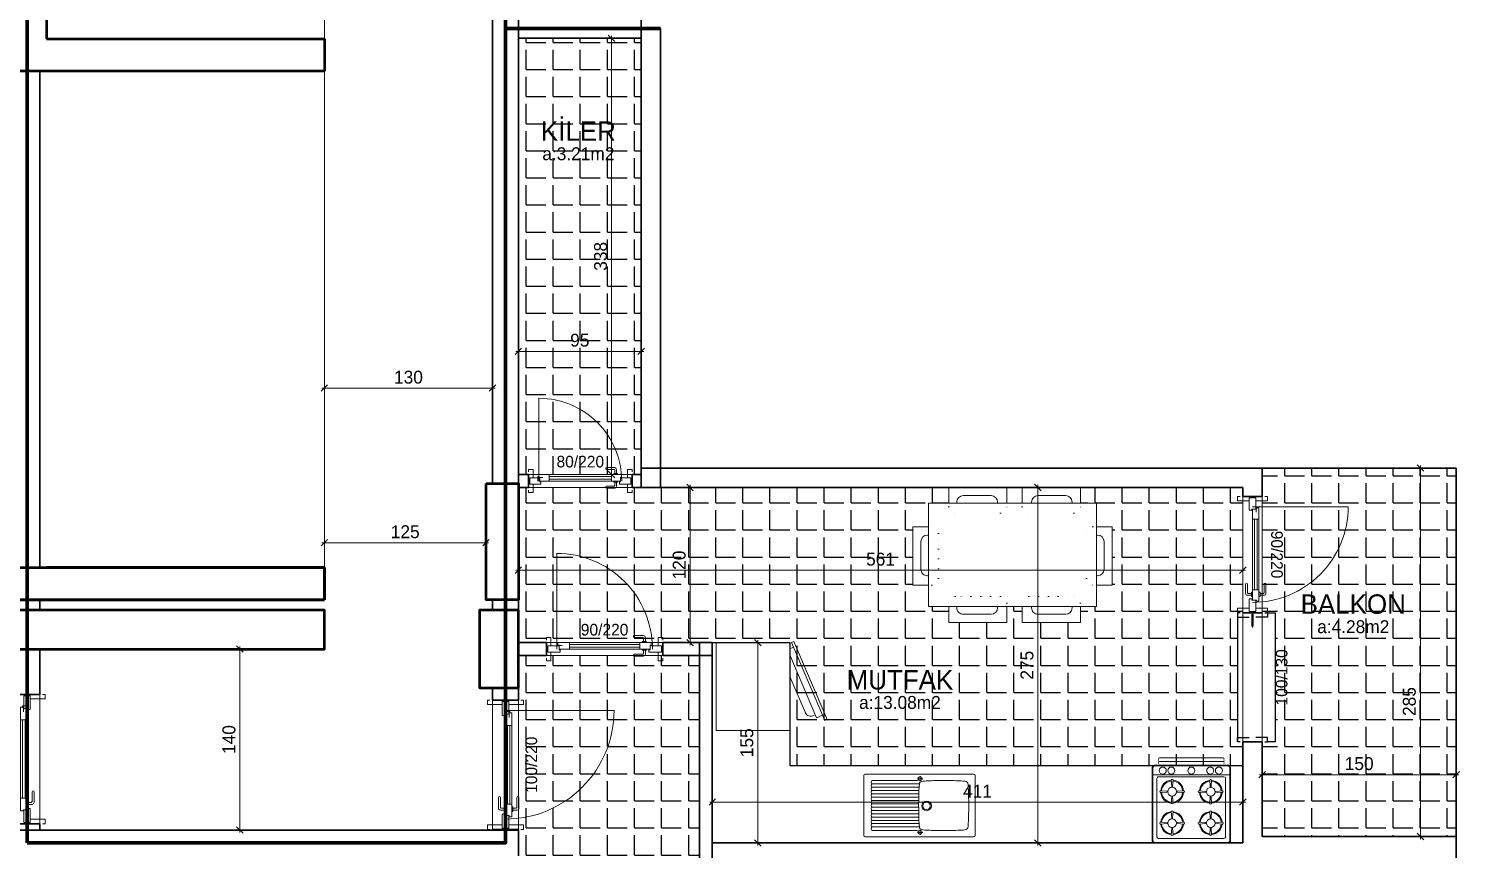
# Model space of a CAD drawing. Header units: centimetres. Extents: x 562865 to 1310255, y -148070 to 32737.
# Drawn here: x 617704 to 618810, y 17858 to 18493 of the extents above; entities that cross this region are included whole.
import ezdxf
from ezdxf.enums import TextEntityAlignment as Align

# ---------------------------------------------------------------- set-up
doc = ezdxf.new("R2010")
doc.units = ezdxf.units.CM
doc.header["$LTSCALE"] = 2.5
doc.linetypes.add('ACAD_ISO07W100', pattern=[3, 0, -3])
doc.layers.get('0').update_dxf_attribs({"color": 86})
for name, color, linetype in [('alan', 7, 'Continuous'), ('kapi-yazi', 7, 'Continuous'), ('mahal', 7, 'Continuous'), ('penc-yazi', 7, 'Continuous'), ('pencere', 7, 'Continuous'), ('tarama', 173, 'Continuous')]:
    doc.layers.add(name, color=color, linetype=linetype)
for name, color, linetype, lineweight in [('DUVAR', 4, 'Continuous', 30), ('duvar-kesim', 7, 'Continuous', 0), ('GÖRÜNÜŞLER', 96, 'Continuous', 25), ('iç ölçü', 106, 'Continuous', 18), ('kapi', 9, 'Continuous', 0), ('kolon', 1, 'Continuous', 53)]:
    doc.layers.add(name, color=color, linetype=linetype, lineweight=lineweight)
doc.styles.add('PINAR', font='comic.ttf')
doc.dimstyles.new('TEMİZ ÖLÇÜ', dxfattribs={"dimtxt": 10, "dimasz": 5, "dimexe": 1.8, "dimexo": 0.625, "dimgap": 3, "dimtad": 1, "dimdec": 0, "dimrnd": 0.5, "dimzin": 1, "dimdsep": 46, "dimtxsty": 'PINAR', "dimblk": 'OBLIQUE', "dimcen": 0.9, "dimdle": 2, "dimclrd": 256, "dimclre": 256, "dimclrt": 7, "dimadec": 0, "dimazin": 0, "dimtfac": 1, "dimtdec": 0, "dimtofl": 0, "dimtmove": 2, "dimatfit": 2, "dimfxl": 10, "dimfxlon": 1, "dimlwd": -1, "dimlwe": -1, "dimarcsym": 0})
pattern_1 = [(0, (0, 0), (0, 20.955), [15.24, -5.715]), (90, (0, 0), (-20.955, 1e-15), [15.24, -5.715])]

# ---------------------------------------------------------------- blocks, each defined once
blk = doc.blocks.new('_Oblique')
at = {"color": 0, "linetype": 'ByBlock', "lineweight": -2}
blk.add_line((-0.5, -0.5), (0.5, 0.5), dxfattribs=at)
blk = doc.blocks.new('*D1271')
at = {"layer": 'Defpoints', "color": 0}
for p in [(617843.9, 18013), (617843.9, 17873), (617867.3, 17873)]:
    blk.add_point(p, dxfattribs=at)
at = {"layer": 'iç ölçü'}
for p, q in [((617867.3, 18015), (617867.3, 17871)), ((617857.3, 18013), (617869.1, 18013)), ((617857.3, 17873), (617869.1, 17873))]:
    blk.add_line(p, q, dxfattribs=at)
at = {"layer": 'iç ölçü', "linetype": 'ByBlock', "xscale": 5, "yscale": 5, "zscale": 5}
for p, rotation in [((617867.3, 18013), 90), ((617867.3, 17873), 270)]:
    blk.add_blockref('_Oblique', p, dxfattribs=dict(at, rotation=rotation))
at = {"layer": 'iç ölçü', "color": 7, "insert": (617858.9, 17943), "char_height": 10, "attachment_point": 5, "rotation": 90, "style": 'PINAR'}
blk.add_mtext('140', dxfattribs=at)
blk = doc.blocks.new('*D1229')
at = {"layer": 'Defpoints', "color": 0}
for p in [(618808, 17915.8), (618658, 17868), (618808, 17757.8)]:
    blk.add_point(p, dxfattribs=at)
at = {"layer": 'iç ölçü'}
for p, q in [((618656, 17915.8), (618810, 17915.8)), ((618658, 17905.8), (618658, 17917.6)), ((618808, 17905.8), (618808, 17917.6))]:
    blk.add_line(p, q, dxfattribs=at)
at = {"layer": 'iç ölçü', "linetype": 'ByBlock', "xscale": 5, "yscale": 5, "zscale": 5, "rotation": 180}
blk.add_blockref('_Oblique', (618658, 17915.8), dxfattribs=at)
at = {"layer": 'iç ölçü', "linetype": 'ByBlock', "xscale": 5, "yscale": 5, "zscale": 5}
blk.add_blockref('_Oblique', (618808, 17915.8), dxfattribs=at)
at = {"layer": 'iç ölçü', "color": 7, "insert": (618733, 17924.3), "char_height": 10, "attachment_point": 5, "style": 'PINAR'}
blk.add_mtext('150', dxfattribs=at)
blk = doc.blocks.new('*D1230')
at = {"layer": 'Defpoints', "color": 0}
for p in [(618753, 18153), (618780.4, 18153), (618753, 17868)]:
    blk.add_point(p, dxfattribs=at)
at = {"layer": 'iç ölçü'}
for p, q in [((618770.4, 18153), (618782.2, 18153)), ((618780.4, 17866), (618780.4, 18155)), ((618770.4, 17868), (618782.2, 17868))]:
    blk.add_line(p, q, dxfattribs=at)
at = {"layer": 'iç ölçü', "linetype": 'ByBlock', "xscale": 5, "yscale": 5, "zscale": 5}
for p, rotation in [((618780.4, 18153), 90), ((618780.4, 17868), 270)]:
    blk.add_blockref('_Oblique', p, dxfattribs=dict(at, rotation=rotation))
at = {"layer": 'iç ölçü', "color": 7, "insert": (618771.8, 17972.4), "char_height": 10, "attachment_point": 5, "rotation": 90, "style": 'PINAR'}
blk.add_mtext('285', dxfattribs=at)
blk = doc.blocks.new('fm-door1')
at = {"linetype": 'Continuous'}
for p, q in [((0, 25), (0, -25)), ((100, 25), (0, 25)), ((80, 32), (80, 0)), ((84, 28), (128, 28)), ((90, 50), (910, 50)), ((90, 50), (90, 30)), ((100, 30), (90, 30)), ((100, 30), (100, -5)), ((100, 30), (100, -5)), ((100, 0), (900, 0)), ((190, 50), (190, 0)), ((810, 50), (810, 0)), ((910, 30), (900, 30)), ((900, 30), (900, -5)), ((900, 25), (1000, 25)), ((910, 50), (910, 30)), ((1000, 25), (1000, -25)), ((110, -25), (0, -25)), ((100, -5), (110, -5)), ((110, -5), (100, -5)), ((110, -5), (110, -25)), ((110, -25), (110, -5)), ((890, -25), (890, -5)), ((890, -5), (900, -5)), ((890, -25), (1000, -25))]:
    blk.add_line(p, q, dxfattribs=at)
at = {"color": 8, "linetype": 'Continuous'}
for p, q in [((190, 35), (810, 35)), ((190, 15), (810, 15))]:
    blk.add_line(p, q, dxfattribs=at)
at = {"linetype": 'Continuous'}
for points in [[(858, 58), (858, 89, 0.414214), (842, 104), (759, 104, 1), (759, 89), (835, 89, -0.414214), (842, 81), (842, 58)], [(858, -8), (858, -39, -0.414214), (842, -54), (759, -54, -1), (759, -39), (835, -39, 0.414214), (842, -31), (842, -8)]]:
    blk.add_lwpolyline(points, format="xyb", dxfattribs=at)
for points in [[(869, 50), (869, 58), (831, 58), (831, 50)], [(869, 0), (869, -8), (831, -8), (831, 0)]]:
    blk.add_lwpolyline(points, dxfattribs=at)
blk.add_circle((84, 32), 4.26, dxfattribs=at)
blk = doc.blocks.new('*D1249')
at = {"layer": 'Defpoints', "color": 0}
for p in [(618473.6, 18138), (618484.5, 18138), (618473.6, 17863)]:
    blk.add_point(p, dxfattribs=at)
at = {"layer": 'iç ölçü'}
for p, q in [((618474.5, 18138), (618486.3, 18138)), ((618484.5, 17861), (618484.5, 18140)), ((618474.5, 17863), (618486.3, 17863))]:
    blk.add_line(p, q, dxfattribs=at)
at = {"layer": 'iç ölçü', "linetype": 'ByBlock', "xscale": 5, "yscale": 5, "zscale": 5}
for p, rotation in [((618484.5, 18138), 90), ((618484.5, 17863), 270)]:
    blk.add_blockref('_Oblique', p, dxfattribs=dict(at, rotation=rotation))
at = {"layer": 'iç ölçü', "color": 7, "insert": (618476.1, 18000.5), "char_height": 10, "attachment_point": 5, "rotation": 90, "style": 'PINAR'}
blk.add_mtext('275', dxfattribs=at)
blk = doc.blocks.new('*D1250')
at = {"layer": 'Defpoints', "color": 0}
for p in [(618643, 18074), (618082.7, 18069.8), (618643, 18067.3)]:
    blk.add_point(p, dxfattribs=at)
at = {"layer": 'iç ölçü'}
for p, q in [((618080.7, 18074), (618645, 18074)), ((618082.7, 18070.5), (618082.7, 18075.8)), ((618643, 18067.9), (618643, 18075.8))]:
    blk.add_line(p, q, dxfattribs=at)
at = {"layer": 'iç ölçü', "linetype": 'ByBlock', "xscale": 5, "yscale": 5, "zscale": 5, "rotation": 180}
blk.add_blockref('_Oblique', (618082.7, 18074), dxfattribs=at)
at = {"layer": 'iç ölçü', "linetype": 'ByBlock', "xscale": 5, "yscale": 5, "zscale": 5}
blk.add_blockref('_Oblique', (618643, 18074), dxfattribs=at)
at = {"layer": 'iç ölçü', "color": 7, "insert": (618362.8, 18082.5), "char_height": 10, "attachment_point": 5, "style": 'PINAR'}
blk.add_mtext('561', dxfattribs=at)
blk = doc.blocks.new('*D1261')
at = {"layer": 'Defpoints', "color": 0}
for p in [(618082.7, 18272), (618177.7, 18272), (618177.7, 18243.3)]:
    blk.add_point(p, dxfattribs=at)
at = {"layer": 'iç ölçü'}
for p, q in [((618082.7, 18253.3), (618082.7, 18241.5)), ((618177.7, 18253.3), (618177.7, 18241.5)), ((618080.7, 18243.3), (618179.7, 18243.3))]:
    blk.add_line(p, q, dxfattribs=at)
at = {"layer": 'iç ölçü', "linetype": 'ByBlock', "xscale": 5, "yscale": 5, "zscale": 5, "rotation": 180}
blk.add_blockref('_Oblique', (618082.7, 18243.3), dxfattribs=at)
at = {"layer": 'iç ölçü', "linetype": 'ByBlock', "xscale": 5, "yscale": 5, "zscale": 5}
blk.add_blockref('_Oblique', (618177.7, 18243.3), dxfattribs=at)
at = {"layer": 'iç ölçü', "color": 7, "insert": (618130.2, 18251.9), "char_height": 10, "attachment_point": 5, "style": 'PINAR'}
blk.add_mtext('95', dxfattribs=at)
blk = doc.blocks.new('*D1267')
at = {"layer": 'Defpoints', "color": 0}
for p in [(617932.7, 18138), (618057.7, 18103.7), (618057.7, 18095.3)]:
    blk.add_point(p, dxfattribs=at)
at = {"layer": 'iç ölçü'}
for p, q in [((617932.7, 18105.3), (617932.7, 18093.5)), ((617930.7, 18095.3), (618059.7, 18095.3)), ((618057.7, 18103), (618057.7, 18093.5))]:
    blk.add_line(p, q, dxfattribs=at)
at = {"layer": 'iç ölçü', "linetype": 'ByBlock', "xscale": 5, "yscale": 5, "zscale": 5, "rotation": 180}
blk.add_blockref('_Oblique', (617932.7, 18095.3), dxfattribs=at)
at = {"layer": 'iç ölçü', "linetype": 'ByBlock', "xscale": 5, "yscale": 5, "zscale": 5}
blk.add_blockref('_Oblique', (618057.7, 18095.3), dxfattribs=at)
at = {"layer": 'iç ölçü', "color": 7, "insert": (617995.2, 18103.7), "char_height": 10, "attachment_point": 5, "style": 'PINAR'}
blk.add_mtext('125', dxfattribs=at)
blk = doc.blocks.new('*D1268')
at = {"layer": 'Defpoints', "color": 0}
for p in [(617932.7, 18214.9), (617932.7, 18197.4), (618062.7, 18197.4)]:
    blk.add_point(p, dxfattribs=at)
at = {"layer": 'iç ölçü'}
for p, q in [((618064.7, 18214.9), (617930.7, 18214.9)), ((617932.7, 18204.9), (617932.7, 18216.7)), ((618062.7, 18204.9), (618062.7, 18216.7))]:
    blk.add_line(p, q, dxfattribs=at)
at = {"layer": 'iç ölçü', "linetype": 'ByBlock', "xscale": 5, "yscale": 5, "zscale": 5, "rotation": 180}
blk.add_blockref('_Oblique', (617932.7, 18214.9), dxfattribs=at)
at = {"layer": 'iç ölçü', "linetype": 'ByBlock', "xscale": 5, "yscale": 5, "zscale": 5}
blk.add_blockref('_Oblique', (618062.7, 18214.9), dxfattribs=at)
at = {"layer": 'iç ölçü', "color": 7, "insert": (617997.7, 18223.3), "char_height": 10, "attachment_point": 5, "style": 'PINAR'}
blk.add_mtext('130', dxfattribs=at)
blk = doc.blocks.new('*D1285')
at = {"layer": 'Defpoints', "color": 0}
for p in [(618177.7, 18485.5), (618154.7, 18148), (618177.7, 18148)]:
    blk.add_point(p, dxfattribs=at)
at = {"layer": 'iç ölçü'}
for p, q in [((618164.7, 18485.5), (618152.9, 18485.5)), ((618154.7, 18487.5), (618154.7, 18146)), ((618164.7, 18148), (618152.9, 18148))]:
    blk.add_line(p, q, dxfattribs=at)
at = {"layer": 'iç ölçü', "linetype": 'ByBlock', "xscale": 5, "yscale": 5, "zscale": 5}
for p, rotation in [((618154.7, 18485.5), 90), ((618154.7, 18148), 270)]:
    blk.add_blockref('_Oblique', p, dxfattribs=dict(at, rotation=rotation))
at = {"layer": 'iç ölçü', "color": 7, "insert": (618146.3, 18316.8), "char_height": 10, "attachment_point": 5, "rotation": 90, "style": 'PINAR'}
blk.add_mtext('338', dxfattribs=at)
blk = doc.blocks.new('*D1286')
at = {"layer": 'Defpoints', "color": 0}
for p in [(618232.7, 17941.1), (618643, 17941.1), (618643, 17894.6)]:
    blk.add_point(p, dxfattribs=at)
at = {"layer": 'iç ölçü'}
for p, q in [((618232.7, 17904.6), (618232.7, 17892.8)), ((618643, 17904.6), (618643, 17892.8)), ((618230.7, 17894.6), (618645, 17894.6))]:
    blk.add_line(p, q, dxfattribs=at)
at = {"layer": 'iç ölçü', "linetype": 'ByBlock', "xscale": 5, "yscale": 5, "zscale": 5, "rotation": 180}
blk.add_blockref('_Oblique', (618232.7, 17894.6), dxfattribs=at)
at = {"layer": 'iç ölçü', "linetype": 'ByBlock', "xscale": 5, "yscale": 5, "zscale": 5}
blk.add_blockref('_Oblique', (618643, 17894.6), dxfattribs=at)
at = {"layer": 'iç ölçü', "color": 7, "insert": (618437.8, 17903), "char_height": 10, "attachment_point": 5, "style": 'PINAR'}
blk.add_mtext('411', dxfattribs=at)
blk = doc.blocks.new('*D1287')
at = {"layer": 'Defpoints', "color": 0}
for p in [(618200.8, 18138), (618200.8, 18018), (618215.5, 18018)]:
    blk.add_point(p, dxfattribs=at)
at = {"layer": 'iç ölçü'}
for p, q in [((618205.5, 18138), (618217.3, 18138)), ((618215.5, 18140), (618215.5, 18016)), ((618205.5, 18018), (618217.3, 18018))]:
    blk.add_line(p, q, dxfattribs=at)
at = {"layer": 'iç ölçü', "linetype": 'ByBlock', "xscale": 5, "yscale": 5, "zscale": 5}
for p, rotation in [((618215.5, 18138), 90), ((618215.5, 18018), 270)]:
    blk.add_blockref('_Oblique', p, dxfattribs=dict(at, rotation=rotation))
at = {"layer": 'iç ölçü', "color": 7, "insert": (618207.1, 18078), "char_height": 10, "attachment_point": 5, "rotation": 90, "style": 'PINAR'}
blk.add_mtext('120', dxfattribs=at)
blk = doc.blocks.new('*D1288')
at = {"layer": 'Defpoints', "color": 0}
for p in [(618262.7, 18018), (618262.7, 17863), (618267.9, 17863)]:
    blk.add_point(p, dxfattribs=at)
at = {"layer": 'iç ölçü'}
for p, q in [((618263.3, 18018), (618269.7, 18018)), ((618267.9, 18020), (618267.9, 17861)), ((618263.3, 17863), (618269.7, 17863))]:
    blk.add_line(p, q, dxfattribs=at)
at = {"layer": 'iç ölçü', "linetype": 'ByBlock', "xscale": 5, "yscale": 5, "zscale": 5}
for p, rotation in [((618267.9, 18018), 90), ((618267.9, 17863), 270)]:
    blk.add_blockref('_Oblique', p, dxfattribs=dict(at, rotation=rotation))
at = {"layer": 'iç ölçü', "color": 7, "insert": (618259.4, 17940.5), "char_height": 10, "attachment_point": 5, "rotation": 90, "style": 'PINAR'}
blk.add_mtext('155', dxfattribs=at)
blk = doc.blocks.new('fm-win1')
at = {"linetype": 'Continuous'}
for p, q in [((6, 3), (13, 3)), ((6, 3), (6, 3)), ((6, 3), (6, 2)), ((6, 2), (6, 3)), ((6, 3), (6, 2)), ((6, 2), (8, 2)), ((6, 2), (6, 2)), ((7, 1), (8, 1)), ((8, 1), (7, 1)), ((7, 1), (7, 1)), ((8, 0), (7, 0)), ((7, 0), (7, 0)), ((8, 2), (8, 1)), ((8, 1), (8, 0)), ((12, 2), (11, 2)), ((11, 2), (11, 1)), ((11, 1), (11, 0)), ((11, 1), (11, 1)), ((11, 1), (11, 1)), ((11, 1), (11, 1)), ((11, 0), (11, 0)), ((11, 0), (11, 0)), ((12, 3), (12, 3)), ((12, 3), (12, 2)), ((12, 2), (12, 3)), ((13, 2), (12, 2)), ((13, 1), (12, 1)), ((12, 1), (12, 0)), ((13, 3), (13, 2)), ((17, 2), (13, 2)), ((13, 2), (13, 2)), ((13, 2), (13, 2)), ((13, 2), (13, 1)), ((16, 1), (17, 1)), ((16, -1), (16, 1)), ((17, 2), (17, 1)), ((17, 2), (17, 2)), ((17, 1), (17, 2)), ((18, 1), (17, 2)), ((17, 1), (18, 1)), ((82, 1), (83, 2)), ((83, 1), (82, 1)), ((83, 2), (88, 2)), ((83, 1), (83, 2)), ((83, 2), (83, 2)), ((83, 2), (83, 1)), ((84, 1), (83, 1)), ((84, -1), (84, 1)), ((88, 3), (87, 2)), ((87, 2), (88, 2)), ((87, 2), (87, 1)), ((88, 2), (87, 2)), ((87, 1), (88, 1)), ((88, 3), (88, 2)), ((88, 2), (88, 3)), ((88, 3), (88, 3)), ((94, 3), (88, 3)), ((88, 2), (90, 2)), ((88, 2), (88, 2)), ((88, 1), (88, 0)), ((90, 1), (89, 1)), ((89, 1), (89, 1)), ((89, 1), (90, 1)), ((90, 0), (89, 0)), ((89, 0), (89, 0)), ((90, 2), (90, 1)), ((90, 1), (90, 0)), ((92, 2), (92, 1)), ((94, 2), (92, 2)), ((92, 1), (93, 1)), ((93, 1), (92, 1)), ((92, 1), (92, 0)), ((92, 0), (93, 0)), ((93, 1), (93, 1)), ((93, 0), (93, 0)), ((94, 3), (94, 2)), ((94, 2), (94, 3)), ((94, 3), (94, 2)), ((94, 3), (94, 3)), ((94, 2), (94, 2)), ((7, 0), (8, 0)), ((8, -2), (7, -2)), ((7, -2), (11, -2)), ((7, -2), (7, -2)), ((8, 0), (8, -2)), ((12, -2), (10, -2)), ((10, -2), (10, -3)), ((10, -3), (16, -3)), ((11, 0), (11, -2)), ((11, 0), (11, 0)), ((11, -2), (11, -2)), ((11, -2), (11, -2)), ((12, 0), (13, 0)), ((13, -2), (12, -2)), ((12, -2), (12, -2)), ((13, 0), (13, -2)), ((16, -1), (16, -1)), ((16, -1), (16, -1)), ((16, -1), (16, -1)), ((16, -3), (16, -1)), ((16, -3), (16, -3)), ((16, -3), (16, -3)), ((84, -3), (84, -1)), ((84, -1), (84, -1)), ((84, -1), (84, -1)), ((84, -1), (84, -1)), ((90, -3), (84, -3)), ((84, -3), (84, -3)), ((84, -3), (84, -3)), ((87, 0), (87, -2)), ((88, 0), (87, 0)), ((87, -2), (88, -2)), ((88, -2), (90, -2)), ((88, -2), (88, -2)), ((89, 0), (90, 0)), ((90, -2), (89, -2)), ((89, -2), (89, -2)), ((93, -2), (89, -2)), ((90, 0), (90, -2)), ((90, -2), (90, -3)), ((93, 0), (92, 0)), ((92, 0), (92, -2)), ((92, -2), (93, -2)), ((93, -2), (93, -2))]:
    blk.add_line(p, q, dxfattribs=at)
at = {"color": 8, "linetype": 'Continuous'}
for p, q in [((16, 2), (18, 4)), ((83, 0), (17, 0)), ((17, 0), (17, -1)), ((82, 4), (18, 4)), ((18, 0), (18, -1)), ((84, 2), (82, 4)), ((82, 0), (82, -1)), ((83, 0), (83, -1)), ((16, -2), (16, -3)), ((16, -2), (16, -2)), ((16, -2), (16, -2)), ((16, -2), (16, -2)), ((16, -2), (16, -2)), ((17, -2), (16, -2)), ((16, -3), (18, -3)), ((83, -1), (17, -1)), ((18, -2), (17, -2)), ((17, -2), (17, -2)), ((17, -2), (17, -2)), ((17, -2), (17, -2)), ((18, -2), (18, -2)), ((18, -2), (18, -2)), ((18, -3), (18, -2)), ((82, -3), (18, -3)), ((82, -2), (83, -2)), ((82, -2), (82, -2)), ((82, -2), (82, -2)), ((82, -3), (82, -2)), ((84, -3), (82, -3)), ((83, -2), (83, -2)), ((83, -2), (83, -2)), ((83, -2), (83, -2)), ((83, -2), (84, -2)), ((84, -2), (84, -2)), ((84, -2), (84, -2)), ((84, -2), (84, -2)), ((84, -2), (84, -2)), ((84, -2), (84, -3))]:
    blk.add_line(p, q, dxfattribs=at)
at = {"linetype": 'Continuous'}
for points in [[(0, 2), (7, 2), (7, -2), (0, -2)], [(100, 2), (93, 2), (93, -2), (100, -2)]]:
    blk.add_lwpolyline(points, close=True, dxfattribs=at)
blk = doc.blocks.new('A$C6E22183B')
at = {"color": 33}
for p, q in [((30.5, 154.3), (75.5, 154.3)), ((30.5, 142.2), (30.5, 154.3)), ((75.5, 154.3), (75.5, 142.2)), ((92.2, 142.2), (12.2, 142.2)), ((12.2, 12.2), (12.2, 142.2)), ((92.2, 142.2), (92.2, 12.2)), ((0, 129.7), (0, 84.7)), ((12.2, 129.7), (0, 129.7)), ((92.2, 129.7), (104.4, 129.7)), ((104.4, 129.7), (104.4, 84.7)), ((0, 84.7), (12.2, 84.7)), ((104.4, 84.7), (92.2, 84.7)), ((0, 27.8), (0, 72.8)), ((0, 72.8), (12.2, 72.8)), ((104.4, 72.8), (92.2, 72.8)), ((104.4, 27.8), (104.4, 72.8)), ((12.2, 27.8), (0, 27.8)), ((92.2, 27.8), (104.4, 27.8)), ((92.2, 12.2), (12.2, 12.2)), ((30.5, 12.2), (30.5, 0)), ((75.5, 0), (75.5, 12.2)), ((30.5, 0), (75.5, 0))]:
    blk.add_line(p, q, dxfattribs=at)
for p, q in [((41.8, 148), (63.3, 148)), ((36.8, 142.2), (36.8, 143)), ((68.3, 143), (68.3, 142.2)), ((12.2, 123.3), (11.3, 123.3)), ((92.2, 123.3), (93.1, 123.3)), ((6.3, 118.3), (6.3, 96.4)), ((98.1, 118.3), (98.1, 96.9)), ((11.3, 91.9), (12.2, 91.9)), ((93.1, 91.9), (92.2, 91.9)), ((6.3, 39.1), (6.3, 60.6)), ((11.3, 65.6), (12.2, 65.6)), ((93.1, 65.6), (92.2, 65.6)), ((98.1, 39.1), (98.1, 60.6)), ((12.2, 34.1), (11.3, 34.1)), ((92.2, 34.1), (93.1, 34.1)), ((36.8, 12.2), (36.8, 11.3)), ((68.3, 11.3), (68.3, 12.2)), ((41.8, 6.3), (63.3, 6.3))]:
    blk.add_line(p, q)
at = {"linetype": 'ACAD_ISO07W100'}
for p, q in [((30.5, 139.4), (30.5, 142.2)), ((75.5, 142.2), (75.5, 139.4)), ((84.4, 89.7), (84.4, 124.7)), ((84.4, 67.8), (84.4, 32.8)), ((70.5, 19.9), (35.5, 19.9))]:
    blk.add_line(p, q, dxfattribs=at)
for centre, start, end in [((41.8, 143), 90, 180), ((63.3, 143), 0, 90), ((11.3, 118.3), 90, 180), ((93.1, 118.3), 0, 90), ((11.3, 96.9), 180, 270), ((93.1, 96.9), 270, 0), ((11.3, 60.6), 90, 180), ((93.1, 60.6), 0, 90), ((11.3, 39.1), 180, 270), ((93.1, 39.1), 270, 0), ((41.8, 11.3), 180, 270), ((63.3, 11.3), 270, 0)]:
    blk.add_arc(centre, 5, start, end)
for centre, start, end in [((35.5, 139.4), 180, 270), ((70.5, 139.4), 270, 0), ((14.9, 124.7), 0, 90), ((89.4, 124.7), 90, 180), ((14.9, 89.7), 270, 0), ((89.4, 89.7), 180, 270), ((14.9, 67.8), 0, 90), ((89.4, 67.8), 90, 180), ((14.9, 32.8), 270, 0), ((89.4, 32.8), 180, 270), ((35.5, 14.9), 90, 180), ((70.5, 14.9), 0, 90)]:
    blk.add_arc(centre, 5, start, end, dxfattribs=at)
blk = doc.blocks.new('Buzdlb')
at = {"linetype": 'Continuous'}
for p, q in [((-34, -61), (-34, -4)), ((-34, -4), (-34, -61)), ((28.3, -1), (-28.3, -1)), ((34, -4), (34, -61)), ((-33.3, -61), (-34, -61)), ((-34, -61), (-33.3, -61)), ((34, -61), (-33.3, -61)), ((34.8, -64.1), (-25.4, -89.7))]:
    blk.add_line(p, q, dxfattribs=at)
blk.add_line((-34, -61), (34, -61))
at = {"color": 8, "linetype": 'Continuous'}
for p, q in [((-26.2, -87.9), (34, -62.3)), ((-24.1, -81.6), (24.5, -61)), ((7.7, -61), (-19.9, -72.7)), ((30.1, -63.3), (29.1, -61)), ((34, -62.3), (34.8, -64.1)), ((-25.4, -89.7), (-26.2, -87.9)), ((-24.1, -81.6), (-22.4, -85.6))]:
    blk.add_line(p, q, dxfattribs=at)
at = {"linetype": 'Continuous'}
blk.add_lwpolyline([(34, -4), (-33.3, -4), (-34, -4), (-33.3, -4)], dxfattribs=at)
at = {"color": 8, "linetype": 'Continuous'}
blk.add_arc((-18, -77.3), 5, 113.0218, 209.5883, dxfattribs=at)
blk = doc.blocks.new('Firin-1')
for p, q in [((-26.8, -49.8), (-26.8, -4.8)), ((-25.5, -3.4), (25, -3.4)), ((26.3, -4.8), (26.3, -49.8)), ((-30.3, -52.6), (29.7, -52.6)), ((25, -51.2), (-25.5, -51.2))]:
    blk.add_line(p, q)
at = {"color": 8}
for p, q in [((-15.9, -6), (-15.6, -11.5)), ((-14.6, -6), (-14.9, -11.5)), ((13.9, -6), (14.2, -11.5)), ((15.2, -6), (14.9, -11.5)), ((-24.6, -14.6), (-19.1, -15)), ((-24.6, -16), (-19.1, -15.7)), ((-15.9, -24.6), (-15.6, -19.2)), ((-14.6, -24.6), (-14.9, -19.2)), ((-5.9, -14.6), (-11.4, -15)), ((-5.9, -16), (-11.4, -15.7)), ((5.3, -14.6), (10.7, -15)), ((5.3, -16), (10.7, -15.7)), ((13.9, -24.6), (14.2, -19.2)), ((15.2, -24.6), (14.9, -19.2)), ((23.9, -14.6), (18.4, -15)), ((23.9, -16), (18.4, -15.7)), ((-15.9, -30.3), (-15.6, -35.7)), ((-14.6, -30.3), (-14.9, -35.7)), ((13.9, -30.4), (14.2, -35.9)), ((15.2, -30.4), (14.9, -35.9)), ((-24.6, -38.9), (-19.1, -39.2)), ((-24.6, -40.3), (-19.1, -39.9)), ((-15.9, -48.9), (-15.6, -43.4)), ((-14.6, -48.9), (-14.9, -43.4)), ((-5.9, -38.9), (-11.4, -39.2)), ((-5.9, -40.3), (-11.4, -39.9)), ((5.3, -39.1), (10.7, -39.4)), ((5.3, -40.4), (10.7, -40.1)), ((13.9, -49.1), (14.2, -43.6)), ((15.2, -49.1), (14.9, -43.6)), ((23.9, -39.1), (18.4, -39.4)), ((23.9, -40.4), (18.4, -40.1))]:
    blk.add_line(p, q, dxfattribs=at)
at = {"const_width": 1.36}
blk.add_lwpolyline([(29.7, -2.1), (29.7, -58, -0.414214), (27.7, -60), (-28.2, -60, -0.414214), (-30.3, -58), (-30.3, -2.1, -0.414214), (-28.2, 0), (27.7, 0, -0.414214)], format="xyb", close=True, dxfattribs=at)
at = {"color": 8, "const_width": 0.682}
for points in [[(-25.5, -61), (-25.5, -65.1)], [(-25.5, -63), (25, -63)], [(-24.8, -65.8), (24.3, -65.8)], [(25, -65.1), (25, -61)]]:
    blk.add_lwpolyline(points, dxfattribs=at)
for points in [[(-25.5, -65.1, 0.414214), (-24.8, -65.8, 0.414214)], [(24.3, -65.8, 0.414214), (25, -65.1, 0.414214)]]:
    blk.add_lwpolyline(points, format="xyb", dxfattribs=at)
at = {"color": 8}
for centre, radius in [((-15.3, -15.3), 3.41), ((14.6, -15.3), 3.41), ((-15.3, -39.6), 3.41), ((14.6, -39.7), 3.41), ((-21.6, -56), 2.73), ((-14.9, -56), 2.73), ((-0.3, -56), 2.73), ((15.2, -56), 2.73), ((21.8, -56), 2.73)]:
    blk.add_circle(centre, radius, dxfattribs=at)
for centre, start, end in [((-25.5, -4.8), 90, 180), ((25, -4.8), 0, 90), ((-25.5, -49.8), 180, 270), ((25, -49.8), 270, 0)]:
    blk.add_arc(centre, 1.36, start, end)
for centre, radius, start, end in [((-15.3, -15.3), 8.86, 94.2199, 175.7801), ((-15.3, -15.3), 8.18, 94.2736, 175.7264), ((-15.3, -6.9), 1.12, 52.346, 127.654), ((-15.3, -15.3), 8.86, 4.2199, 85.7801), ((-15.3, -15.3), 8.18, 4.2736, 85.7264), ((14.6, -15.3), 8.86, 94.2199, 175.7801), ((14.6, -15.3), 8.18, 94.2736, 175.7264), ((14.6, -6.9), 1.12, 52.346, 127.654), ((14.6, -15.3), 8.86, 4.2199, 85.7801), ((14.6, -15.3), 8.18, 4.2736, 85.7264), ((-23.7, -15.3), 1.12, 142.346, 217.654), ((-15.3, -15.3), 8.86, 184.2199, 265.7801), ((-15.3, -15.3), 8.18, 184.2736, 265.7264), ((-19.3, -15.3), 0.415, 304.85, 55.15), ((-15.3, -11.2), 0.415, 214.85, 325.15), ((-15.3, -19.4), 0.415, 34.85, 145.15), ((-15.3, -15.3), 8.18, 274.2736, 355.7264), ((-15.3, -15.3), 8.86, 274.2199, 355.7801), ((-11.2, -15.3), 0.415, 124.85, 235.15), ((-6.8, -15.3), 1.12, 322.346, 37.654), ((6.1, -15.3), 1.12, 142.346, 217.654), ((14.6, -15.3), 8.86, 184.2199, 265.7801), ((14.6, -15.3), 8.18, 184.2736, 265.7264), ((10.5, -15.3), 0.415, 304.85, 55.15), ((14.6, -11.2), 0.415, 214.85, 325.15), ((14.6, -19.4), 0.415, 34.85, 145.15), ((14.6, -15.3), 8.18, 274.2736, 355.7264), ((14.6, -15.3), 8.86, 274.2199, 355.7801), ((18.7, -15.3), 0.415, 124.85, 235.15), ((23, -15.3), 1.12, 322.346, 37.654), ((-15.3, -39.6), 8.86, 94.2199, 175.7801), ((-15.3, -39.6), 8.18, 94.2736, 175.7264), ((-15.3, -23.8), 1.12, 232.346, 307.654), ((-15.3, -31.2), 1.12, 52.346, 127.654), ((-15.3, -39.6), 8.86, 4.2199, 85.7801), ((-15.3, -39.6), 8.18, 4.2736, 85.7264), ((14.6, -39.7), 8.86, 94.2199, 175.7801), ((14.6, -39.7), 8.18, 94.2736, 175.7264), ((14.6, -23.8), 1.12, 232.346, 307.654), ((14.6, -31.3), 1.12, 52.346, 127.654), ((14.6, -39.7), 8.86, 4.2199, 85.7801), ((14.6, -39.7), 8.18, 4.2736, 85.7264), ((-23.7, -39.6), 1.12, 142.346, 217.654), ((-15.3, -39.6), 8.86, 184.2199, 265.7801), ((-15.3, -39.6), 8.18, 184.2736, 265.7264), ((-19.3, -39.6), 0.415, 304.85, 55.15), ((-15.3, -35.5), 0.415, 214.85, 325.15), ((-15.3, -43.7), 0.415, 34.85, 145.15), ((-15.3, -39.6), 8.86, 274.2199, 355.7801), ((-15.3, -39.6), 8.18, 274.2736, 355.7264), ((-11.2, -39.6), 0.415, 124.85, 235.15), ((-6.8, -39.6), 1.12, 322.346, 37.654), ((6.1, -39.7), 1.12, 142.346, 217.654), ((14.6, -39.7), 8.86, 184.2199, 265.7801), ((14.6, -39.7), 8.18, 184.2736, 265.7264), ((10.5, -39.7), 0.415, 304.85, 55.15), ((14.6, -35.7), 0.415, 214.85, 325.15), ((14.6, -43.8), 0.415, 34.85, 145.15), ((14.6, -39.7), 8.86, 274.2199, 355.7801), ((14.6, -39.7), 8.18, 274.2736, 355.7264), ((18.7, -39.7), 0.415, 124.85, 235.15), ((23, -39.7), 1.12, 322.346, 37.654), ((-15.3, -48), 1.12, 232.346, 307.654), ((14.6, -48.2), 1.12, 232.346, 307.654)]:
    blk.add_arc(centre, radius, start, end, dxfattribs=at)
blk = doc.blocks.new('Evye-2')
for p, q in [((-37.5, -23), (-37.5, 23.5)), ((-36.5, 24.5), (47.5, 24.5)), ((5, 19), (5, 23)), ((48.5, -23), (48.5, 23.5)), ((3, 21), (7, 21)), ((3, -20.5), (7, -20.5)), ((5, -22.5), (5, -18.5)), ((-36.5, -24), (47.5, -24))]:
    blk.add_line(p, q)
at = {"color": 8}
for p, q in [((41.7, 16.9366), (5.5459, 16.9366)), ((41.7, 14.3766), (6, 14.3766)), ((41.7, 11.8166), (6, 11.8166)), ((7, 19.5), (41.7, 19.5)), ((42.9, 18.3), (42.9, 18.1366)), ((42.9, 15.7366), (42.9, 15.5766)), ((42.9, 13.1766), (42.9, 13.0166)), ((41.7, 9.2566), (6, 9.2566)), ((41.7, 6.6966), (6.0519, 6.6966)), ((41.7, 4.1366), (6.0917, 4.1366)), ((41.7, 1.5766), (6.1117, 1.5766)), ((42.9, 10.6166), (42.9, 10.4566)), ((42.9, 8.0566), (42.9, 7.8966)), ((42.9, 5.4966), (42.9, 5.3366)), ((42.9, 2.9366), (42.9, 2.7766)), ((42.9, 0.3766), (42.9, 0.2166)), ((41.7, -8.6634), (6, -8.6634)), ((41.7, -6.1034), (6.0537, -6.1034)), ((41.7, -3.5434), (6.0928, -3.5434)), ((41.7, -0.9834), (6.1121, -0.9834)), ((42.9, -2.1834), (42.9, -2.3434)), ((42.9, -4.7434), (42.9, -4.9034)), ((42.9, -7.3034), (42.9, -7.4634)), ((42.9, -9.8634), (42.9, -10.0234)), ((41.7, -16.3434), (5.5602, -16.3434)), ((41.7, -11.2234), (6, -11.2234)), ((41.7, -13.7834), (6, -13.7834)), ((7, -19), (41.7, -19)), ((42.9, -12.4234), (42.9, -12.5834)), ((42.9, -14.9834), (42.9, -15.1434)), ((42.9, -17.5434), (42.9, -17.8))]:
    blk.add_line(p, q, dxfattribs=at)
for centre, radius in [((5, 21), 1.5), ((0, 0), 3.75), ((0, 0), 2.9), ((5, -20.5), 1.5)]:
    blk.add_circle(centre, radius)
for centre, radius, start, end in [((-36.5, 23.5), 1, 90, 180), ((47.5, 23.5), 1, 0, 90), ((134.2205, 4.2225), 166.7873, 176.686806, 178.626337), ((34.8012, 9.9778), 67.2016, 174.430498, 176.686733), ((-29.5, 16.5), 2.5831, 90, 180), ((-22.9779, -47.8015), 67.2017, 93.313256, 95.56949), ((-17.2225, -147.2206), 166.7873, 91.373663, 93.313194), ((-13.2502, -312.8726), 332.4869, 89.999972, 91.373679), ((-13.2498, -312.8726), 332.4869, 88.626321, 90.000028), ((-9.2775, -147.2206), 166.7873, 86.686806, 88.626337), ((-3.5221, -47.8011), 67.2014, 84.430506, 86.686741), ((3, 16.5), 2.5831, 0, 90), ((-61.3012, 9.9779), 67.2016, 3.313246, 5.569481), ((-160.7205, 4.2225), 166.7873, 1.373663, 3.313194), ((299.8725, 0.2501), 332.4869, 178.626321, 180.000028), ((299.8725, 0.2498), 332.4869, 179.999972, 181.373679), ((-326.3726, 0.2498), 332.4869, 358.626321, 0.000028), ((-326.3725, 0.2501), 332.4869, 359.999972, 1.373679), ((134.2205, -3.7226), 166.7873, 181.373663, 183.313194), ((-160.7205, -3.7226), 166.7873, 356.686806, 358.626337), ((34.8012, -9.4779), 67.2015, 183.313269, 185.569504), ((-29.5, -16), 2.5831, 180, 270), ((-22.9779, 48.3014), 67.2017, 264.43051, 266.686744), ((-17.2225, 147.7205), 166.7873, 266.686806, 268.626337), ((-13.2502, 313.3725), 332.4869, 268.626321, 270.000028), ((-13.2498, 313.3725), 332.4869, 269.999972, 271.373679), ((-9.2775, 147.7205), 166.7873, 271.373663, 273.313194), ((-3.5221, 48.301), 67.2014, 273.313238, 275.569472), ((3, -16), 2.5831, 270, 0), ((-61.3012, -9.478), 67.2015, 354.430518, 356.686753), ((-36.5, -23), 1, 180, 270), ((47.5, -23), 1, 270, 0)]:
    blk.add_arc(centre, radius, start, end)
for centre, start, end in [((41.7, 18.3), 0, 90), ((41.7, 18.1366), 270, 0), ((41.7, 15.7366), 0, 90), ((41.7, 15.5766), 270, 0), ((41.7, 13.1766), 0, 90), ((41.7, 13.0166), 270, 0), ((41.7, 10.6166), 0, 90), ((41.7, 10.4566), 270, 0), ((41.7, 8.0566), 0, 90), ((41.7, 7.8966), 270, 0), ((41.7, 5.4966), 0, 90), ((41.7, 5.3366), 270, 0), ((41.7, 2.9366), 0, 90), ((41.7, 2.7766), 270, 0), ((41.7, 0.3766), 0, 90), ((41.7, 0.2166), 270, 0), ((41.7, -2.1834), 0, 90), ((41.7, -2.3434), 270, 0), ((41.7, -4.7434), 0, 90), ((41.7, -4.9034), 270, 0), ((41.7, -7.3034), 0, 90), ((41.7, -7.4634), 270, 0), ((41.7, -9.8634), 0, 90), ((41.7, -10.0234), 270, 0), ((41.7, -12.4234), 0, 90), ((41.7, -12.5834), 270, 0), ((41.7, -14.9834), 0, 90), ((41.7, -15.1434), 270, 0), ((41.7, -17.5434), 0, 90), ((41.7, -17.8), 270, 0)]:
    blk.add_arc(centre, 1.2, start, end, dxfattribs=at)

msp = doc.modelspace()

# ---------------------------------------------------------------- hatches: boundary and pattern name
at = {"layer": 'tarama'}
h = msp.add_hatch(dxfattribs=at)
h.set_pattern_fill('ANGLE,_O', color=256, scale=3)
h.set_pattern_definition(pattern_1)
h.paths.add_polyline_path([(618177.7, 18485.5), (618082.7, 18485.5), (618082.7, 18148), (618090.6, 18148), (618170.6, 18148), (618177.7, 18148)])
h.paths.add_polyline_path([(618105.8, 18150.3), (618155.4, 18150.3), (618155.4, 18166), (618105.8, 18166)], flags=24)
h.paths.add_polyline_path([(618097.7, 18387.5), (618160.5, 18387.5), (618160.5, 18404.6), (618097.7, 18404.6)], flags=24)
h.paths.add_polyline_path([(618093.4, 18400.1), (618164.9, 18400.1), (618164.9, 18430), (618093.4, 18430)], flags=24)
h.paths.add_polyline_path([(618119.9, 18262.4), (618140.4, 18262.4), (618140.4, 18241.3), (618119.9, 18241.3)], flags=24)
h.paths.add_polyline_path([(618136, 18302.5), (618136, 18331), (618156.7, 18331), (618156.7, 18302.5)], flags=24)
h = msp.add_hatch(dxfattribs=at)
h.set_pattern_fill('ANGLE,_O', color=256, scale=3)
h.set_pattern_definition(pattern_1)
h.paths.add_polyline_path([(618808, 18153), (618658, 18153), (618658, 18131.1), (618658, 18041.1), (618658, 18037.6), (618662, 18037.6), (618662, 18041.1), (618668, 18041.1), (618668, 17941.1), (618662, 17941.1), (618662, 17944.6), (618658, 17944.6), (618658, 17941.1), (618658, 17868), (618808, 17868)])
h.paths.add_polyline_path([(618680.7, 17964.4), (618680.7, 18017.7), (618665, 18017.7), (618665, 17964.4)], flags=24)
h.paths.add_polyline_path([(618661.7, 18110.9), (618661.7, 18061.2), (618677.5, 18061.2), (618677.5, 18110.9)], flags=24)
h.paths.add_polyline_path([(618695.9, 18021.6), (618760.9, 18021.6), (618760.9, 18038.7), (618695.9, 18038.7)], flags=24)
h.paths.add_polyline_path([(618681.4, 18034.9), (618775.5, 18034.9), (618775.5, 18060.5), (618681.4, 18060.5)], flags=24)
h.paths.add_polyline_path([(618719.7, 17934.8), (618746.3, 17934.8), (618746.3, 17913.8), (618719.7, 17913.8)], flags=24)
h.paths.add_polyline_path([(618761.4, 17958.1), (618761.4, 17986.7), (618782.3, 17986.7), (618782.3, 17958.1)], flags=24)
h = msp.add_hatch(dxfattribs=at)
h.set_pattern_fill('ANGLE,_O', color=256, scale=3)
h.set_pattern_definition(pattern_1)
h.paths.add_polyline_path([(618639, 18037.6), (618643, 18037.6), (618643, 18041.1), (618643, 18131.1), (618643, 18138), (618517.3, 18138), (618517.3, 18125.8), (618529.8, 18125.8), (618529.8, 18107.5), (618542, 18107.5), (618542, 18062.5), (618529.8, 18062.5), (618529.8, 18045.8), (618517.3, 18045.8), (618517.3, 18033.6), (618472.3, 18033.6), (618472.3, 18045.8), (618460.5, 18045.8), (618460.5, 18033.6), (618415.5, 18033.6), (618415.5, 18045.8), (618399.8, 18045.8), (618399.8, 18062.5), (618387.7, 18062.5), (618387.7, 18107.5), (618399.8, 18107.5), (618399.8, 18125.8), (618415.5, 18125.8), (618415.5, 18138), (618177.7, 18138), (618170.6, 18138), (618090.6, 18138), (618082.7, 18138), (618082.7, 18051), (618082.7, 18018), (618104.4, 18018), (618194.4, 18018), (618232.7, 18018), (618292.7, 18018), (618292.7, 17923), (618643, 17923), (618643, 17941.1), (618643, 17944.6), (618639, 17944.6)])
h.paths.add_polyline_path([(618124.5, 18020.3), (618174.2, 18020.3), (618174.2, 18036.1), (618124.5, 18036.1)], flags=24)
h.paths.add_polyline_path([(618342.2, 17963), (618413.4, 17963), (618413.4, 17980.1), (618342.2, 17980.1)], flags=24)
h.paths.add_polyline_path([(618329.4, 17976.3), (618426.2, 17976.3), (618426.2, 18001.9), (618329.4, 18001.9)], flags=24)
h.paths.add_polyline_path([(618465.6, 17986.2), (618465.6, 18014.8), (618486.5, 18014.8), (618486.5, 17986.2)], flags=24)
h.paths.add_polyline_path([(618349.6, 18093), (618376.1, 18093), (618376.1, 18072), (618349.6, 18072)], flags=24)
h.paths.add_polyline_path([(618196.7, 18064.7), (618196.7, 18091.3), (618217.5, 18091.3), (618217.5, 18064.7)], flags=24)
h = msp.add_hatch(dxfattribs=at)
h.set_pattern_fill('ANGLE,_O', color=256, scale=3)
h.set_pattern_definition(pattern_1)
h.paths.add_polyline_path([(618222.7, 17838.9), (618222.7, 18008), (618194.4, 18008), (618104.4, 18008), (618082.7, 18008), (618082.7, 17983), (618082.7, 17973.5), (618082.7, 17873.5), (618082.7, 17853), (618082.7, 17813), (618007.7, 17813), (618007.7, 17776.2), (618007.7, 17696.2), (618007.7, 17588), (618007.7, 17574.6), (618007.7, 17484.6), (618007.7, 17478), (618113.8, 17478), (618203.8, 17478), (618222.7, 17478), (618222.7, 17488.3), (618222.7, 17578.3), (618222.7, 17748.9)])
h.paths.add_polyline_path([(618100.3, 17895.8), (618100.3, 17951.1), (618084.6, 17951.1), (618084.6, 17895.8)], flags=24)
h.paths.add_polyline_path([(618101.3, 17652.7), (618172.5, 17652.7), (618172.5, 17669.8), (618101.3, 17669.8)], flags=24)
h.paths.add_polyline_path([(618096.6, 17666), (618177.2, 17666), (618177.2, 17692), (618096.6, 17692)], flags=24)
h.paths.add_polyline_path([(618102, 17742.2), (618128.4, 17742.2), (618128.4, 17721.2), (618102, 17721.2)], flags=24)
h.paths.add_polyline_path([(618048, 17651.1), (618048, 17679.9), (618068.9, 17679.9), (618068.9, 17651.1)], flags=24)
h.paths.add_polyline_path([(618102, 17536.4), (618128.4, 17536.4), (618128.4, 17515.4), (618102, 17515.4)], flags=24)

# ---------------------------------------------------------------- linework, layer by layer
at = {"layer": 'DUVAR'}
for p, q in [((618062.7, 18845), (618062.7, 18141)), ((618082.7, 18845), (618082.7, 18141)), ((618177.7, 18848), (618177.7, 18138)), ((618192.7, 18493), (618192.7, 18138)), ((618082.7, 18485.5), (618177.7, 18485.5)), ((617712.7, 18076), (617712.7, 18460)), ((618090.6, 18148), (618082.7, 18148)), ((618090.6, 18138), (618090.6, 18148)), ((618177.7, 18148), (618170.6, 18148)), ((618170.6, 18138), (618170.6, 18148)), ((618808, 18153), (618177.7, 18153)), ((618658, 18131.1), (618658, 18153)), ((618808, 17786.7), (618808, 18153)), ((618808, 17514.1), (618808, 18153)), ((618090.6, 18138), (618082.7, 18138)), ((618177.7, 18138), (618170.6, 18138)), ((618643, 18138), (618177.7, 18138)), ((618643, 18131.1), (618643, 18138)), ((618643, 18131.1), (618658, 18131.1)), ((617712.7, 18051), (617712.7, 18043)), ((617712.7, 18051), (617712.7, 18043)), ((618062.7, 18051), (618062.7, 18044)), ((618082.7, 18051), (618082.7, 17973.5)), ((618643, 18041.1), (618658, 18041.1)), ((618643, 18041.1), (618658, 18041.1)), ((618082.7, 18018), (618104.4, 18018)), ((618104.4, 18008), (618104.4, 18018)), ((618194.4, 18018), (618232.7, 18018)), ((618194.4, 18008), (618194.4, 18018)), ((618222.7, 18018), (618222.7, 17838.9)), ((618232.7, 18018), (618232.7, 17838.9)), ((617712.7, 18013), (617712.7, 17977.9)), ((618082.7, 18008), (618104.4, 18008)), ((618194.4, 18008), (618232.7, 18008)), ((618062.7, 17983), (618062.7, 17973.5)), ((617712.7, 17977.9), (617692.7, 17977.9)), ((618062.7, 17973.5), (618082.7, 17973.5)), ((618643, 17863), (618643, 17941.1)), ((618643, 17941.1), (618658, 17941.1)), ((618658, 17868), (618658, 17941.1)), ((617712.7, 17877.9), (617692.7, 17877.9)), ((618082.7, 17873), (617692.7, 17873)), ((617712.7, 17877.9), (617712.7, 17873)), ((618062.7, 17873.5), (618082.7, 17873.5)), ((618082.7, 17873.5), (618082.7, 17853)), ((618232.7, 17863), (618643, 17863)), ((618658, 17868), (618808, 17868))]:
    msp.add_line(p, q, dxfattribs=at)
at = {"layer": 'duvar-kesim'}
for p, q in [((618090.6, 18148), (618170.6, 18148)), ((618090.6, 18138), (618170.6, 18138)), ((618643, 18131.1), (618643, 18041.1)), ((618658, 18131.1), (618658, 18041.1)), ((618643, 18041.1), (618643, 17941.1)), ((618658, 18041.1), (618658, 17941.1)), ((618104.4, 18018), (618194.4, 18018)), ((618104.4, 18008), (618194.4, 18008)), ((617712.7, 17977.9), (617712.7, 17877.9)), ((618062.7, 17973.5), (618062.7, 17873.5)), ((618082.7, 17973.5), (618082.7, 17873.5))]:
    msp.add_line(p, q, dxfattribs=at)
at = {"layer": 'GÖRÜNÜŞLER'}
for p, q in [((618232.7, 18018), (618292.7, 18018)), ((618292.7, 18018), (618292.7, 17923)), ((618292.7, 17923), (618643, 17923))]:
    msp.add_line(p, q, dxfattribs=at)
at = {"layer": 'iç ölçü'}
for p, q in [((617932.7, 18485), (617932.7, 18685)), ((617932.7, 18460), (617932.7, 18063.5))]:
    msp.add_line(p, q, dxfattribs=at)
at = {"layer": 'kapi'}
for points in [[(618098.6, 18143), (618098.6, 18207, -0.414214), (618162.6, 18143, -0.414214)], [(618650.5, 18123.1), (618724.5, 18123.1, -0.414214), (618650.5, 18049.1, -0.414214)], [(618112.4, 18013), (618112.4, 18087, -0.414214), (618186.4, 18013, -0.414214)], [(618072.7, 17965.5), (618156.7, 17965.5, -0.414214), (618072.7, 17881.5, -0.414214)]]:
    msp.add_lwpolyline(points, format="xyb", dxfattribs=at)
for points in [[(618090.6, 18150), (618090.6, 18152), (618094.1, 18152), (618094.1, 18145.5)], [(618170.6, 18150), (618170.6, 18152), (618167.1, 18152), (618167.1, 18145.5)], [(618090.6, 18136), (618090.6, 18134), (618094.1, 18134), (618094.1, 18140.5)], [(618170.6, 18136), (618170.6, 18134), (618167.1, 18134), (618167.1, 18140.5)], [(618641, 18131.1), (618639, 18131.1), (618639, 18127.6), (618648, 18127.6)], [(618660, 18131.1), (618662, 18131.1), (618662, 18127.6), (618653, 18127.6)], [(618641, 18041.1), (618639, 18041.1), (618639, 18044.6), (618648, 18044.6)], [(618660, 18041.1), (618662, 18041.1), (618662, 18044.6), (618653, 18044.6)], [(618104.4, 18020), (618104.4, 18022), (618107.9, 18022), (618107.9, 18015.5)], [(618194.4, 18020), (618194.4, 18022), (618190.9, 18022), (618190.9, 18015.5)], [(618104.4, 18006), (618104.4, 18004), (618107.9, 18004), (618107.9, 18010.5)], [(618194.4, 18006), (618194.4, 18004), (618190.9, 18004), (618190.9, 18010.5)], [(617714.7, 17977.9), (617716.7, 17977.9), (617716.7, 17974.4), (617705.2, 17974.4)], [(618060.7, 17973.5), (618058.7, 17973.5), (618058.7, 17970), (618070.2, 17970)], [(618084.7, 17973.5), (618086.7, 17973.5), (618086.7, 17970), (618075.2, 17970)], [(617714.7, 17877.9), (617716.7, 17877.9), (617716.7, 17881.4), (617705.2, 17881.4)], [(618060.7, 17873.5), (618058.7, 17873.5), (618058.7, 17877), (618070.2, 17877)], [(618084.7, 17873.5), (618086.7, 17873.5), (618086.7, 17877), (618075.2, 17877)]]:
    msp.add_lwpolyline(points, dxfattribs=at)
at = {"layer": 'kolon'}
for p, q in [((617717.7, 18685), (617717.7, 18485)), ((617717.7, 18485), (617932.7, 18485)), ((617932.7, 18485), (617932.7, 18460)), ((617717.7, 18460), (617692.7, 18460)), ((617932.7, 18460), (617717.7, 18460)), ((617692.7, 18076), (617932.7, 18076)), ((617932.7, 18076), (617717.7, 18076)), ((617932.7, 18076), (617932.7, 18051)), ((617932.7, 18051), (617932.7, 18076)), ((617932.7, 18051), (617692.7, 18051)), ((617692.7, 18051), (617932.7, 18051))]:
    msp.add_line(p, q, dxfattribs=at)
at = {"layer": 'kolon', "color": 6, "lineweight": 100}
msp.add_line((618072.7, 18493), (618192.7, 18493), dxfattribs=at)
msp.add_lwpolyline([(617702.7, 17863), (618072.7, 17863), (618072.7, 19123), (617702.7, 19123)], close=True, dxfattribs=at)
at = {"layer": 'kolon'}
for points in [[(618057.7, 18141), (618082.7, 18141), (618082.7, 18051), (618057.7, 18051)], [(617692.7, 18043), (617692.7, 18013), (617932.7, 18013), (617932.7, 18043)], [(617692.7, 18043), (617692.7, 18013), (617932.7, 18013), (617932.7, 18043)], [(618082.7, 18043), (618052.7, 18043), (618052.7, 17983), (618082.7, 17983)]]:
    msp.add_lwpolyline(points, close=True, dxfattribs=at)
at = {"layer": 'pencere'}
for points in [[(618641, 18041.1), (618639, 18041.1), (618639, 18037.6), (618648, 18037.6)], [(618639, 18041.1), (618639, 17941.1)], [(618660, 18041.1), (618662, 18041.1), (618662, 18037.6), (618653, 18037.6)], [(618662, 18041.1), (618668, 18041.1), (618668, 17941.1), (618662, 17941.1)], [(618641, 17941.1), (618639, 17941.1), (618639, 17944.6), (618648, 17944.6)], [(618660, 17941.1), (618662, 17941.1), (618662, 17944.6), (618653, 17944.6)]]:
    msp.add_lwpolyline(points, dxfattribs=at)

# ---------------------------------------------------------------- block references
at = {"layer": 'iç ölçü'}
for name, p, rotation in [('A$C6E22183B', (618387.7, 18138), 270), ('Buzdlb', (618231.7, 17984), 90), ('Firin-1', (618602.9, 17863), 180)]:
    msp.add_blockref(name, p, dxfattribs=dict(at, rotation=rotation))
at = {"layer": 'iç ölçü', "extrusion": (0, 0, -1), "zscale": -1}
msp.add_blockref('Evye-2', (-618398.4, 17891.7), dxfattribs=at)
at = {"layer": 'kapi'}
for p, xscale, yscale, zscale in [((618091.6, 18143), 0.07800000000133878, 0.09999999999854481, 0.07800000000000001), ((618105.4, 18013), 0.08800000000000001, 0.1, 0.08800000000000001)]:
    msp.add_blockref('fm-door1', p, dxfattribs=dict(at, xscale=xscale, yscale=yscale, zscale=zscale))
for p, xscale, yscale, zscale, rotation in [((618650.5, 18130.1), -0.08800000000337604, -0.09999999999854481, 0.08800000000000001, 90), ((617702.7, 17976.9), 0.09799999999813735, -0.09999999999854481, 0.098, 270), ((618072.7, 17972.5), 0.098, 0.1, 0.098, 270)]:
    msp.add_blockref('fm-door1', p, dxfattribs=dict(at, xscale=xscale, yscale=yscale, zscale=zscale, rotation=rotation))
at = {"layer": 'pencere', "xscale": 0.098, "yscale": 0.1, "zscale": 0.098, "rotation": 270}
msp.add_blockref('fm-win1', (618650.5, 18040.1), dxfattribs=at)

# ---------------------------------------------------------------- texts
at = {"layer": 'alan', "style": 'PINAR'}
for s, p in [('a:3.21m2', (618129.1, 18391.2)), ('a:4.28m2', (618728.4, 18025.3)), ('a:13.08m2', (618377.8, 17966.7))]:
    msp.add_text(s, height=10, dxfattribs=at).set_placement(p, align=Align.CENTER)
at = {"layer": 'kapi-yazi', "style": 'PINAR'}
for s, p in [('80/220', (618130.6, 18158)), ('90/220', (618149.4, 18028))]:
    msp.add_text(s, height=9, dxfattribs=at).set_placement(p, align=Align.MIDDLE_CENTER)
for s, rotation, p in [('90/220', 270, (618669.4, 18086.1)), ('100/220', 90, (618092.7, 17923.5))]:
    msp.add_text(s, height=9, rotation=rotation, dxfattribs=at).set_placement(p, align=Align.MIDDLE_CENTER)
at = {"layer": 'mahal', "style": 'PINAR'}
for s, p in [('KİLER', (618129.1, 18406.2)), ('BALKON', (618728.4, 18040.3)), ('MUTFAK', (618377.8, 17981.7))]:
    msp.add_text(s, height=15, dxfattribs=at).set_placement(p, align=Align.CENTER)
at = {"layer": 'penc-yazi', "style": 'PINAR'}
msp.add_text('100/130', height=9, rotation=90, dxfattribs=at).set_placement((618673, 17991.1), align=Align.MIDDLE_CENTER)

# ---------------------------------------------------------------- dimensions: what is measured, and where the dimension line sits
at = {"layer": 'iç ölçü'}
for base, p1, p2, picture, middle in [((618154.6716, 18148.0114), (618177.6661, 18485.5113), (618177.6661, 18148.0114), '*D1285', (618146.313, 18316.7613)), ((618215.5, 18018), (618200.8, 18138), (618200.8, 18018), '*D1287', (618207.1, 18078)), ((618484.5, 18138), (618473.6, 17863), (618473.6, 18138), '*D1249', (618476.1, 18000.5)), ((617867.3, 17873), (617843.9, 18013), (617843.9, 17873), '*D1271', (617858.9, 17943)), ((618267.9, 17863), (618262.7, 18018), (618262.7, 17863), '*D1288', (618259.4, 17940.5))]:
    dim = msp.add_linear_dim(base=base, p1=p1, p2=p2, angle=90, dimstyle='TEMİZ ÖLÇÜ', override={"dimarcsym": 1}, dxfattribs=at)
    dim.commit()
    dim.dimension.update_dxf_attribs({"geometry": picture, "text_midpoint": middle})
for base, p1, p2, picture, middle in [((618177.7, 18243.3), (618082.7, 18272), (618177.7, 18272), '*D1261', (618130.2, 18251.9)), ((617932.7, 18214.9), (618062.7, 18197.4), (617932.7, 18197.4), '*D1268', (617997.7, 18223.3)), ((618057.7, 18095.3), (617932.7, 18138), (618057.7, 18103.7), '*D1267', (617995.2, 18103.7)), ((618643, 18074), (618082.7, 18069.8), (618643, 18067.3), '*D1250', (618362.8, 18082.5)), ((618643, 17894.6), (618232.7, 17941.1), (618643, 17941.1), '*D1286', (618437.8, 17903)), ((618808, 17915.8), (618658, 17868), (618808, 17757.8), '*D1229', (618733, 17924.3))]:
    dim = msp.add_linear_dim(base=base, p1=p1, p2=p2, dimstyle='TEMİZ ÖLÇÜ', override={"dimarcsym": 1}, dxfattribs=at)
    dim.commit()
    dim.dimension.update_dxf_attribs({"geometry": picture, "text_midpoint": middle})
dim = msp.add_linear_dim(base=(618780.4, 18153), p1=(618753, 17868), p2=(618753, 18153), angle=90, dimstyle='TEMİZ ÖLÇÜ', override={"dimarcsym": 1}, dxfattribs=at)
dim.commit()
dim.dimension.update_dxf_attribs({"geometry": '*D1230', "text_midpoint": (618771.8, 17972.4), "dimtype": 160})

doc.saveas('drawing.dxf')
